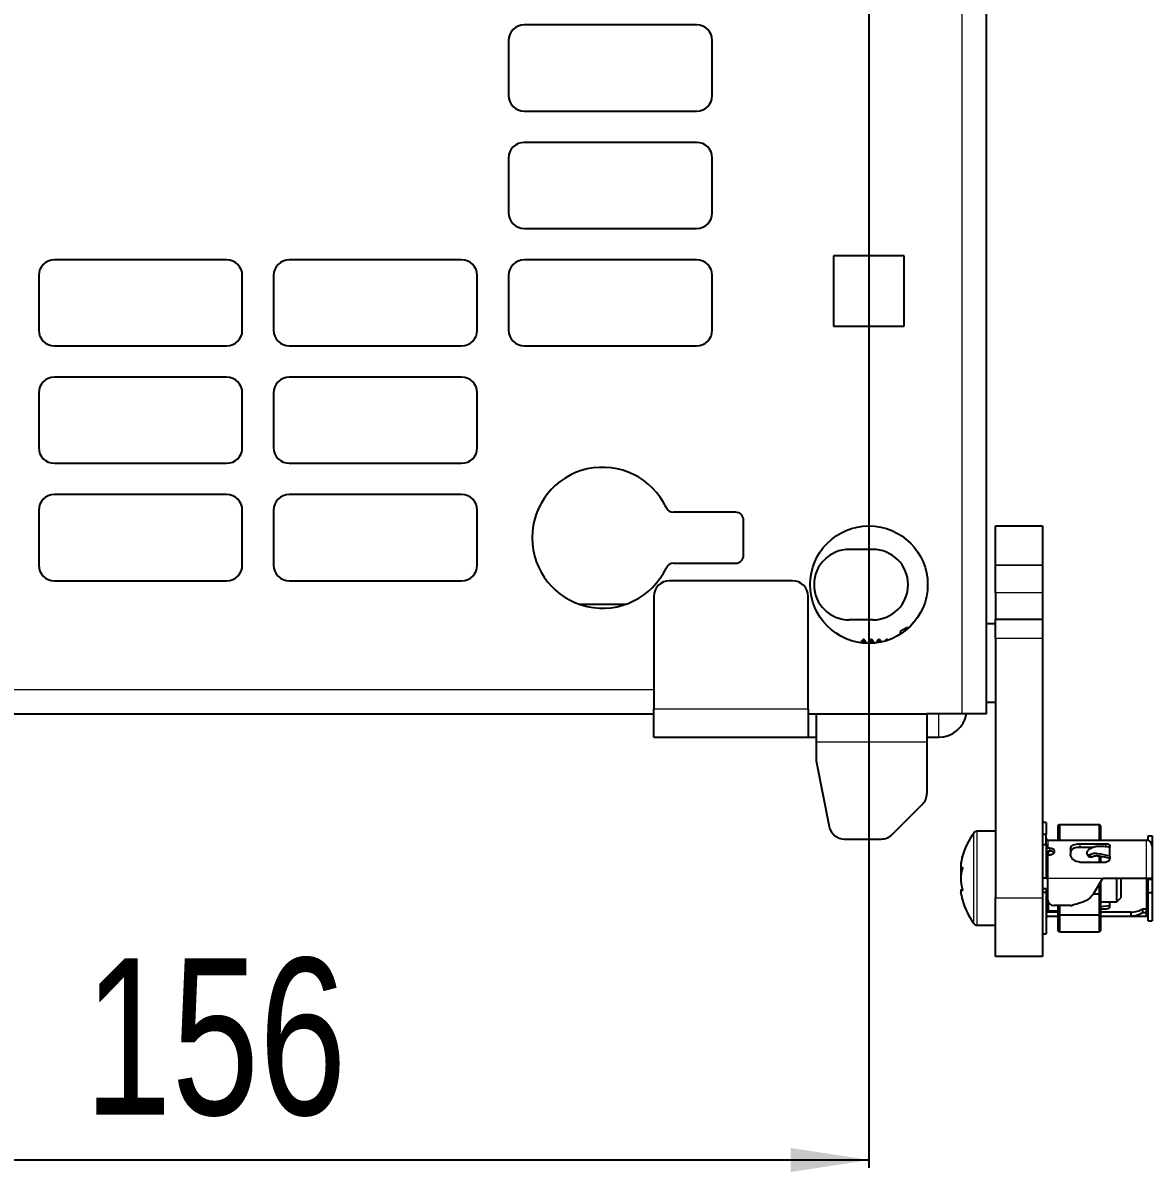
# Model space of a CAD drawing. Header units: millimetres. Extents: x -312 to 553, y -456 to 1988.
# Drawn here: x -143.8 to 0.3, y -298.8 to -152 of the extents above; entities that cross this region are included whole.
import ezdxf

# ---------------------------------------------------------------- set-up
doc = ezdxf.new("R2010")
doc.units = ezdxf.units.MM
doc.layers.add('FORMAT', color=7, linetype='Continuous')
doc.styles.add('SLDTEXTSTYLE0', font='TXT', dxfattribs={"width": 0.75})
doc.dimstyles.new('SLDDIMSTYLE0', dxfattribs={"dimtxt": 20, "dimasz": 10, "dimexe": 0, "dimexo": 0.0625, "dimgap": 5, "dimtad": 2, "dimdec": 1, "dimrnd": 1e-09, "dimzin": 12, "dimdsep": 46, "dimtxsty": 'SLDTEXTSTYLE0', "dimsah": 1, "dimcen": 0.09, "dimadec": 0, "dimazin": 3, "dimtfac": 1, "dimtofl": 0, "dimtmove": 0, "dimatfit": 3, "dimfxl": 0, "dimfrac": 2, "dimtolj": 1, "dimtzin": 12, "dimarcsym": 0})

# ---------------------------------------------------------------- blocks, each defined once
blk = doc.blocks.new('_D_4')
at = {"layer": 'FORMAT'}
for p, q in [((-191.83, 801.24), (-191.83, -298.25)), ((-35.83, 801.24), (-35.83, -298.25)), ((-191.83, -297.25), (-35.83, -297.25))]:
    blk.add_line(p, q, dxfattribs=at)
for points in [[(-191.83, -297.25), (-181.83, -298.79), (-181.83, -295.71)], [(-35.83, -297.25), (-45.83, -295.71), (-45.83, -298.79)]]:
    blk.add_solid(points, dxfattribs=at)
at = {"layer": 'FORMAT', "insert": (-136, -271.47), "char_height": 20, "attachment_point": 1, "style": 'SLDTEXTSTYLE0'}
blk.add_mtext('156', dxfattribs=at)

msp = doc.modelspace()

# ---------------------------------------------------------------- linework, layer by layer
at = {"color": 8, "linetype": 'Continuous', "lineweight": 18}
for p, q in [((-23.93, -240.25), (-23.93, 1842.75)), ((-19.68, -221.25), (-13.68, -221.25)), ((-13.68, -221.25), (-19.68, -221.25)), ((-13.68, -224.79), (-19.68, -224.79)), ((-13.68, -230.64), (-19.68, -230.64)), ((-163.88, -237.16), (-63.28, -237.16)), ((-43.58, -239.65), (-63.28, -239.65)), ((-26.93, -240.25), (-26.93, -243.25)), ((-42.58, -243.85), (-28.43, -243.85)), ((-22.01, -267.25), (-22.01, -255.25)), ((-22.45, -267.02), (-22.45, -255.48)), ((-12.98, -256.4), (-12.98, -257.4)), ((-8.88, -256.85), (-8.88, -257.31)), ((-5.58, -257.31), (-5.58, -256.85)), ((-0.38, -261.25), (-0.38, -256.4)), ((-12.98, -258.3), (-12.98, -261.25)), ((-12.73, -257.8), (-12.73, -257.4)), ((-12.98, -261.25), (-5.98, -261.25)), ((-0.38, -265.19), (-0.38, -261.25)), ((-19.68, -263.75), (-13.68, -263.75)), ((-12.98, -264.7), (-12.98, -265.6))]:
    msp.add_line(p, q, dxfattribs=at)
at = {"color": 7, "linetype": 'Continuous', "lineweight": 25}
for p, q in [((-20.83, -240.25), (-20.83, 1842.75)), ((-57.83, -152.25), (-79.83, -152.25)), ((-81.83, -154.25), (-81.83, -161.25)), ((-55.83, -161.25), (-55.83, -154.25)), ((-79.83, -163.25), (-57.83, -163.25)), ((-57.83, -167.25), (-79.83, -167.25)), ((-81.83, -169.25), (-81.83, -176.25)), ((-55.83, -176.25), (-55.83, -169.25)), ((-79.83, -178.25), (-57.83, -178.25)), ((-40.33, -181.75), (-40.33, -190.75)), ((-31.33, -181.75), (-40.33, -181.75)), ((-31.33, -190.75), (-31.33, -181.75)), ((-117.83, -182.25), (-139.83, -182.25)), ((-87.83, -182.25), (-109.83, -182.25)), ((-57.83, -182.25), (-79.83, -182.25)), ((-141.83, -184.25), (-141.83, -191.25)), ((-115.83, -191.25), (-115.83, -184.25)), ((-111.83, -184.25), (-111.83, -191.25)), ((-85.83, -191.25), (-85.83, -184.25)), ((-81.83, -184.25), (-81.83, -191.25)), ((-55.83, -191.25), (-55.83, -184.25)), ((-40.33, -190.75), (-31.33, -190.75)), ((-139.83, -193.25), (-117.83, -193.25)), ((-109.83, -193.25), (-87.83, -193.25)), ((-79.83, -193.25), (-57.83, -193.25)), ((-117.83, -197.25), (-139.83, -197.25)), ((-87.83, -197.25), (-109.83, -197.25)), ((-141.83, -199.25), (-141.83, -206.25)), ((-115.83, -206.25), (-115.83, -199.25)), ((-111.83, -199.25), (-111.83, -206.25)), ((-85.83, -206.25), (-85.83, -199.25)), ((-139.83, -208.25), (-117.83, -208.25)), ((-109.83, -208.25), (-87.83, -208.25)), ((-117.83, -212.25), (-139.83, -212.25)), ((-87.83, -212.25), (-109.83, -212.25)), ((-141.83, -214.25), (-141.83, -221.25)), ((-115.83, -221.25), (-115.83, -214.25)), ((-111.83, -214.25), (-111.83, -221.25)), ((-85.83, -221.25), (-85.83, -214.25)), ((-52.83, -214.51), (-60.78, -214.51)), ((-51.83, -220.01), (-51.83, -215.51)), ((-19.68, -216.25), (-13.68, -216.25)), ((-19.68, -221.25), (-19.68, -216.25)), ((-13.68, -216.25), (-13.68, -221.25)), ((-35.33, -219.25), (-38.33, -219.25)), ((-60.78, -221.01), (-52.83, -221.01)), ((-19.68, -224.79), (-19.68, -221.25)), ((-19.68, -221.25), (-19.68, -221.25)), ((-13.68, -221.25), (-13.68, -224.79)), ((-13.68, -221.25), (-13.68, -221.25)), ((-139.83, -223.25), (-117.83, -223.25)), ((-109.83, -223.25), (-87.83, -223.25)), ((-45.58, -223.25), (-61.28, -223.25)), ((-63.28, -225.25), (-63.28, -239.65)), ((-43.58, -239.65), (-43.58, -225.25)), ((-19.68, -224.79), (-19.68, -228.14)), ((-13.68, -224.79), (-13.68, -228.14)), ((-72.79, -226.26), (-66.88, -226.26)), ((-35.33, -228.25), (-38.33, -228.25)), ((-19.68, -228.75), (-20.83, -228.75)), ((-19.68, -228.14), (-13.68, -228.14)), ((-19.68, -230.64), (-19.68, -228.14)), ((-13.68, -228.14), (-13.68, -230.64)), ((-30.97, -229.25), (-31.83, -229.75)), ((-31.83, -229.75), (-31.83, -230.09)), ((-30.73, -229.25), (-30.97, -229.25)), ((-30.97, -229.25), (-30.97, -229.46)), ((-36.58, -230.75), (-36.83, -231)), ((-36.83, -231), (-36.83, -231.18)), ((-36.46, -230.75), (-36.58, -230.75)), ((-36.58, -230.75), (-36.58, -231.21)), ((-36.12, -231.24), (-36.46, -230.75)), ((-36.46, -230.75), (-36.46, -231.22)), ((-35.6, -230.75), (-35.95, -231.25)), ((-35.46, -230.75), (-35.6, -230.75)), ((-35.6, -230.75), (-35.6, -231.24)), ((-35.14, -231.22), (-35.46, -230.75)), ((-35.46, -230.75), (-35.46, -231.24)), ((-34.6, -230.75), (-34.91, -231.19)), ((-34.46, -230.75), (-34.6, -230.75)), ((-34.6, -230.75), (-34.6, -231.15)), ((-34.23, -231.08), (-34.46, -230.75)), ((-34.46, -230.75), (-34.46, -231.12)), ((-33.6, -230.75), (-33.75, -230.95)), ((-33.46, -230.75), (-33.6, -230.75)), ((-33.6, -230.75), (-33.6, -230.91)), ((-33.4, -230.84), (-33.46, -230.75)), ((-33.46, -230.75), (-33.46, -230.86)), ((-19.68, -230.64), (-19.68, -263.75)), ((-13.68, -230.64), (-13.68, -263.75)), ((-20.83, -238.75), (-19.68, -238.75)), ((-163.88, -240.26), (-63.28, -240.26)), ((-63.28, -243.25), (-63.28, -239.65)), ((-43.58, -239.65), (-43.58, -243.25)), ((-43.58, -240.25), (-42.58, -240.25)), ((-42.58, -240.25), (-42.58, -243.85)), ((-42.58, -240.25), (-28.43, -240.25)), ((-23.93, -240.25), (-28.43, -240.25)), ((-28.43, -240.25), (-28.43, -243.85)), ((-20.83, -240.25), (-23.93, -240.25)), ((-63.28, -243.25), (-43.58, -243.25)), ((-43.58, -243.25), (-42.58, -243.25)), ((-28.43, -243.25), (-26.93, -243.25)), ((-42.58, -243.85), (-42.58, -246.25)), ((-28.43, -243.85), (-28.43, -250.42)), ((-42.58, -246.25), (-40.91, -254.64)), ((-32.85, -255.66), (-29.02, -251.83)), ((-19.68, -255.25), (-22.01, -255.25)), ((-13.18, -254.15), (-13.68, -254.15)), ((-13.18, -254.15), (-13.18, -255.62)), ((-11.68, -254.54), (-11.48, -254.4)), ((-11.68, -256.4), (-11.68, -254.54)), ((-11.48, -254.4), (-11.48, -256.4)), ((-11.48, -254.4), (-6.4, -254.4)), ((-6.4, -256.4), (-6.4, -254.4)), ((-6.4, -254.4), (-6.28, -254.63)), ((-6.28, -254.63), (-6.28, -256.4)), ((-38.94, -256.25), (-34.26, -256.25)), ((-13.68, -255.62), (-13.18, -255.62)), ((-13.18, -256.93), (-13.18, -255.62)), ((-12.98, -256.4), (-2.38, -256.4)), ((-8.88, -256.85), (-5.58, -256.85)), ((-2.38, -256.4), (-0.38, -256.4)), ((-0.18, -255.82), (0.32, -255.82)), ((-0.18, -256.43), (-0.18, -255.82)), ((0.32, -255.82), (0.32, -257.1)), ((-13.68, -256.93), (-13.18, -256.93)), ((-13.18, -256.93), (-13.18, -261.25)), ((-12.88, -258.25), (-13.14, -258.25)), ((-12.73, -257.4), (-12.98, -257.4)), ((-12.73, -257.8), (-12.98, -257.8)), ((-12.73, -258.3), (-12.98, -258.3)), ((-12.88, -258.3), (-12.88, -257.8)), ((-12.18, -257.76), (-12.18, -257.88)), ((-10.08, -257.5), (-10.08, -258.17)), ((-7.16, -257.31), (-8.88, -257.31)), ((-8.01, -258.06), (-8.01, -258.03)), ((-7.97, -258.19), (-7.73, -258.49)), ((-5.08, -257.09), (-5.08, -257.3)), ((-5.08, -258.43), (-5.08, -257.3)), ((0.32, -257.1), (0.32, -261.25)), ((-8.88, -259.2), (-5.58, -259.2)), ((-6.4, -259.2), (-6.4, -258.43)), ((-6.28, -258.48), (-6.28, -259.2)), ((-5.08, -258.43), (-5.08, -258.76)), ((-13.18, -261.25), (-13.68, -261.25)), ((-13.18, -261.25), (-12.98, -261.25)), ((-12.98, -264), (-12.98, -261.25)), ((-7.14, -263.25), (-5.98, -261.25)), ((-5.98, -261.25), (-0.38, -261.25)), ((-4.18, -261.38), (-4.18, -261.25)), ((-3.68, -261.25), (-3.68, -263.75)), ((-0.38, -261.25), (0.32, -261.25)), ((-0.18, -261.38), (-0.18, -261.25)), ((0.32, -261.25), (0.32, -261.38)), ((-13.68, -262.56), (-13.18, -262.56)), ((-13.18, -262.56), (-13.18, -263.09)), ((-13.18, -262.69), (-12.98, -262.7)), ((-6.4, -263.25), (-6.4, -261.97)), ((-6.28, -261.77), (-6.28, -263.25)), ((-4.18, -264.25), (-4.18, -261.38)), ((-0.18, -261.38), (0.32, -261.38)), ((-0.18, -263.07), (-0.18, -261.38)), ((0.32, -261.38), (0.32, -263.07)), ((-23.9, -262.78), (-24.04, -262.78)), ((-19.68, -271.25), (-19.68, -263.75)), ((-13.18, -263.09), (-13.68, -263.09)), ((-13.68, -263.75), (-13.68, -271.25)), ((-13.18, -263.09), (-13.18, -268.35)), ((-7.14, -263.25), (-6.4, -263.25)), ((-6.4, -265.94), (-6.4, -263.25)), ((-6.28, -263.25), (-6.4, -263.25)), ((-6.28, -263.25), (-6.28, -265.92)), ((-4.18, -264.25), (-3.68, -263.75)), ((-0.18, -263.07), (0.32, -263.07)), ((-0.18, -266.68), (-0.18, -263.07)), ((0.32, -263.07), (0.32, -266.68)), ((-13.18, -264.25), (-12.94, -264.25)), ((-12.88, -264.7), (-12.98, -264.7)), ((-11.68, -265.6), (-12.98, -265.6)), ((-12.88, -265.4), (-12.88, -264.37)), ((-12.88, -265.4), (-11.68, -265.4)), ((-10.08, -264.75), (-12.23, -264.75)), ((-11.68, -265.93), (-11.68, -264.75)), ((-11.48, -264.75), (-11.48, -265.94)), ((-6.28, -264.25), (-4.18, -264.25)), ((-5.08, -264.79), (-6.28, -264.91)), ((-5.58, -265.19), (-6.28, -265.19)), ((-2.38, -265.6), (-6.28, -265.6)), ((-5.08, -264.79), (-5.08, -264.25)), ((-5.08, -264.95), (-5.08, -264.79)), ((-2.38, -265.6), (-2.38, -266.1)), ((-0.88, -265.19), (-0.88, -265.64)), ((-0.38, -265.19), (-0.88, -265.19)), ((-0.88, -265.64), (-0.38, -265.64)), ((-0.38, -265.64), (-0.38, -265.19)), ((-12.98, -266.1), (-11.68, -266.1)), ((-11.68, -267.96), (-11.68, -265.93)), ((-11.48, -265.94), (-11.68, -265.93)), ((-11.48, -265.94), (-11.48, -268.09)), ((-11.48, -265.94), (-6.4, -265.94)), ((-6.28, -265.92), (-6.4, -265.94)), ((-6.4, -268.09), (-6.4, -265.94)), ((-6.28, -265.92), (-6.28, -267.87)), ((-6.28, -266.1), (-2.38, -266.1)), ((-2.38, -266.1), (-0.38, -266.1)), ((-0.18, -266.68), (0.32, -266.68)), ((-22.01, -267.25), (-19.68, -267.25)), ((-13.68, -268.35), (-13.18, -268.35)), ((-11.48, -268.09), (-11.68, -267.96)), ((-11.48, -268.09), (-6.4, -268.09)), ((-6.28, -267.87), (-6.4, -268.09)), ((-13.68, -271.25), (-19.68, -271.25))]:
    msp.add_line(p, q, dxfattribs=at)
at = {"color": 7, "linetype": 'Continuous', "lineweight": 25, "flags": 128}
for points in [[(-13.18, -257.77), (-13.12, -257.79), (-12.98, -257.8)], [(-13.18, -258.17), (-13.18, -258.2), (-13.17, -258.22), (-13.15, -258.24), (-13.13, -258.26), (-13.09, -258.28), (-13.06, -258.29), (-13.02, -258.29), (-12.98, -258.3)], [(-12.88, -258.12), (-12.93, -258.21), (-12.94, -258.25)], [(-23.92, -258.56), (-23.98, -258.81), (-24.1, -259.33)], [(-24.1, -263.16), (-23.98, -263.68), (-23.88, -264.07)], [(-13.18, -264.72), (-13.12, -264.71), (-12.98, -264.7)], [(-13.18, -265.63), (-13.12, -265.61), (-12.98, -265.6)], [(-0.38, -266.1), (-0.25, -266.08), (-0.18, -266.07)]]:
    msp.add_lwpolyline(points, dxfattribs=at)
at = {"color": 7, "linetype": 'Continuous', "lineweight": 25}
msp.add_circle((-35.83, -223.75), 7.5, dxfattribs=at)
for centre, radius, start, end in [((-79.83, -154.25), 2, 90, 180), ((-57.83, -154.25), 2, 0, 90), ((-79.83, -161.25), 2, 180, 270), ((-57.83, -161.25), 2, 270, 0), ((-79.83, -169.25), 2, 90, 180), ((-57.83, -169.25), 2, 0, 90), ((-79.83, -176.25), 2, 180, 270), ((-57.83, -176.25), 2, 270, 0), ((-139.83, -184.25), 2, 90, 180), ((-117.83, -184.25), 2, 0, 90), ((-109.83, -184.25), 2, 90, 180), ((-87.83, -184.25), 2, 0, 90), ((-79.83, -184.25), 2, 90, 180), ((-57.83, -184.25), 2, 0, 90), ((-139.83, -191.25), 2, 180, 270), ((-117.83, -191.25), 2, 270, 0), ((-109.83, -191.25), 2, 180, 270), ((-87.83, -191.25), 2, 270, 0), ((-79.83, -191.25), 2, 180, 270), ((-57.83, -191.25), 2, 270, 0), ((-139.83, -199.25), 2, 90, 180), ((-117.83, -199.25), 2, 0, 90), ((-109.83, -199.25), 2, 90, 180), ((-87.83, -199.25), 2, 0, 90), ((-139.83, -206.25), 2, 180, 270), ((-117.83, -206.25), 2, 270, 0), ((-109.83, -206.25), 2, 180, 270), ((-87.83, -206.25), 2, 270, 0), ((-69.83, -217.76), 9, 25.1507, 334.8493), ((-139.83, -214.25), 2, 90, 180), ((-117.83, -214.25), 2, 0, 90), ((-109.83, -214.25), 2, 90, 180), ((-87.83, -214.25), 2, 0, 90), ((-60.78, -213.51), 1, 205.1507, 270), ((-52.83, -215.51), 1, 0, 90), ((-52.83, -220.01), 1, 270, 0), ((-38.33, -223.75), 4.5, 90, 270), ((-35.33, -223.75), 4.5, 270, 90), ((-139.83, -221.25), 2, 180, 270), ((-117.83, -221.25), 2, 270, 0), ((-109.83, -221.25), 2, 180, 270), ((-87.83, -221.25), 2, 270, 0), ((-60.78, -222.01), 1, 90, 154.8493), ((-61.28, -225.25), 2, 90, 180), ((-45.58, -225.25), 2, 0, 90), ((-26.93, -239.65), 3.6, 270, 350.4059), ((-30.43, -250.42), 2, 315, 360), ((-38.94, -254.25), 2, 191.3099, 270), ((-22.01, -255.79), 0.54, 90, 144.7485), ((-34.26, -254.25), 2, 270, 315), ((-14.28, -261.25), 10, 144.7485, 164.4243), ((-12.98, -256.2), 0.2, 180, 270), ((-0.38, -257.1), 0.7, 360, 90), ((-13, -257.22), 0.183, 187.3339, 275.8124), ((-14.28, -261.25), 10, 196.3891, 215.2515), ((-12.23, -264), 0.75, 180, 270), ((-13.08, -264.33), 0.0996, 125.5332, 176.0721), ((-10.08, -264), 0.75, 270, 285.0484), ((-0.38, -265.4), 0.2, 270, 360), ((-22.01, -266.71), 0.54, 215.2515, 270), ((-12.98, -266.3), 0.2, 90, 180)]:
    msp.add_arc(centre, radius, start, end, dxfattribs=at)
for points, knots in [([(-10.08, -257.5), (-10.07, -257.41), (-10.05, -257.25), (-9.85, -257.06), (-9.55, -256.93), (-9.21, -256.86), (-8.98, -256.86), (-8.88, -256.85)], [0, 0, 0, 0, 0.212833, 0.42585, 0.635542, 0.846587, 1, 1, 1, 1]), ([(-5.58, -256.85), (-5.53, -256.86), (-5.42, -256.86), (-5.27, -256.9), (-5.15, -256.95), (-5.09, -257.02), (-5.09, -257.07), (-5.08, -257.09)], [0, 0, 0, 0, 0.2144453, 0.4288931, 0.6432387, 0.8571881, 1, 1, 1, 1]), ([(-12.73, -257.4), (-12.67, -257.4), (-12.55, -257.41), (-12.38, -257.47), (-12.26, -257.56), (-12.19, -257.66), (-12.19, -257.73), (-12.18, -257.76)], [0, 0, 0, 0, 0.214393, 0.428789, 0.643061, 0.856854, 1, 1, 1, 1]), ([(-12.22, -258.02), (-12.25, -257.99), (-12.3, -257.92), (-12.44, -257.84), (-12.59, -257.8), (-12.69, -257.8), (-12.73, -257.8)], [0, 0, 0, 0, 0.252501, 0.531568, 0.811143, 1, 1, 1, 1]), ([(-12.18, -257.88), (-12.19, -257.92), (-12.2, -258.01), (-12.3, -258.14), (-12.43, -258.24), (-12.59, -258.29), (-12.69, -258.29), (-12.73, -258.3)], [0, 0, 0, 0, 0.214305, 0.42865, 0.642279, 0.856223, 1, 1, 1, 1]), ([(-8.88, -257.31), (-9.02, -257.31), (-9.29, -257.32), (-9.65, -257.41), (-9.92, -257.57), (-10.06, -257.76), (-10.08, -257.9), (-10.08, -257.97)], [0, 0, 0, 0, 0.212875, 0.425767, 0.637937, 0.847353, 1, 1, 1, 1]), ([(-8.88, -259.2), (-9.02, -259.19), (-9.29, -259.16), (-9.65, -258.98), (-9.92, -258.71), (-10.06, -258.43), (-10.08, -258.25), (-10.08, -258.17)], [0, 0, 0, 0, 0.2132377, 0.4264897, 0.6391595, 0.8495978, 1, 1, 1, 1]), ([(-7.61, -257.52), (-7.66, -257.54), (-7.75, -257.59), (-7.88, -257.71), (-7.97, -257.84), (-8.01, -257.95), (-8.01, -258.01), (-8.01, -258.03)], [0, 0, 0, 0, 0.225867, 0.451734, 0.677598, 0.903479, 1, 1, 1, 1]), ([(-8.01, -258.06), (-8.01, -258.09), (-8, -258.17), (-7.92, -258.25), (-7.81, -258.28), (-7.7, -258.28), (-7.63, -258.26), (-7.61, -258.25)], [0, 0, 0, 0, 0.225883, 0.451767, 0.67765, 0.903524, 1, 1, 1, 1]), ([(-5.08, -257.3), (-5.58, -257.24), (-6.25, -257.15), (-7.15, -257.26), (-7.45, -257.43), (-7.61, -257.52)], [0, 0, 0, 0, 0.587693, 0.790818, 1, 1, 1, 1]), ([(-5.08, -258.43), (-5.58, -258.32), (-6.25, -258.18), (-7.15, -258.07), (-7.45, -258.19), (-7.61, -258.25)], [0, 0, 0, 0, 0.587693, 0.790818, 1, 1, 1, 1]), ([(-23.92, -258.56), (-23.91, -258.53), (-23.9, -258.49), (-23.89, -258.46), (-23.88, -258.45), (-23.88, -258.45), (-23.89, -258.46), (-23.9, -258.5), (-23.95, -258.71), (-24.04, -259.11), (-24.11, -259.55), (-24.11, -259.81), (-24.05, -259.88), (-23.97, -259.87), (-23.91, -259.89), (-23.89, -259.9), (-23.88, -259.94), (-23.88, -259.96), (-23.88, -259.99), (-23.89, -260.04), (-23.93, -260.22), (-24.02, -260.51), (-24.09, -260.89), (-24.11, -261.31), (-24.09, -261.81), (-24.01, -262.2), (-23.93, -262.53), (-23.9, -262.65), (-23.89, -262.71), (-23.88, -262.75), (-23.88, -262.77), (-23.89, -262.79), (-23.91, -262.82), (-23.99, -262.8), (-24.07, -262.75), (-24.11, -262.85), (-24.1, -263.14), (-24.02, -263.52), (-23.95, -263.81), (-23.92, -263.91), (-23.9, -263.98), (-23.89, -264.02), (-23.88, -264.04), (-23.88, -264.05), (-23.88, -264.05)], [0, 0, 0, 0, 0.010728, 0.015224, 0.018112, 0.020571, 0.023024, 0.027377, 0.040819, 0.103498, 0.166695, 0.204011, 0.256335, 0.314494, 0.327735, 0.341099, 0.344105, 0.346621, 0.34914, 0.352978, 0.363553, 0.410702, 0.470972, 0.507237, 0.543762, 0.627026, 0.651816, 0.664256, 0.66927, 0.671997, 0.674747, 0.677852, 0.683424, 0.704689, 0.788652, 0.828321, 0.868497, 0.946466, 0.965714, 0.977954, 0.986009, 0.994111, 0.997345, 1, 1, 1, 1]), ([(-24.1, -259.33), (-24.1, -259.36), (-24.11, -259.4), (-24.11, -259.39), (-24.1, -259.39)], [0, 0, 0, 0, 0.65651, 1, 1, 1, 1]), ([(-24.03, -259.72), (-24.03, -259.73), (-24.07, -259.94), (-24.11, -260.28), (-24.11, -260.67), (-24.08, -260.81), (-24.07, -260.87)], [0, 0, 0, 0, 0.033732, 0.504544, 0.782538, 1, 1, 1, 1]), ([(-7.73, -258.48), (-7.72, -258.5), (-7.71, -258.52), (-7.7, -258.53), (-7.69, -258.53)], [0, 0, 0, 0, 0.872289, 1, 1, 1, 1]), ([(-7.36, -258.56), (-7.41, -258.57), (-7.5, -258.59), (-7.62, -258.58), (-7.67, -258.54), (-7.69, -258.53)], [0, 0, 0, 0, 0.369126, 0.738256, 1, 1, 1, 1]), ([(-5.08, -258.72), (-5.51, -258.62), (-6.1, -258.49), (-6.92, -258.38), (-7.21, -258.5), (-7.36, -258.56)], [0, 0, 0, 0, 0.56666, 0.780905, 1, 1, 1, 1]), ([(-5.08, -258.76), (-5.09, -258.8), (-5.1, -258.9), (-5.19, -259.03), (-5.31, -259.14), (-5.45, -259.19), (-5.55, -259.2), (-5.58, -259.2)], [0, 0, 0, 0, 0.2143729, 0.4287785, 0.6425919, 0.8566662, 1, 1, 1, 1]), ([(-24.1, -263.16), (-24.1, -263.14), (-24.11, -263.1), (-24.1, -263.11), (-24.1, -263.12)], [0, 0, 0, 0, 0.429774, 1, 1, 1, 1]), ([(-13.18, -262.96), (-13.18, -262.95), (-13.18, -262.93), (-13.16, -262.91), (-13.13, -262.89), (-13.06, -262.89), (-13.01, -262.9), (-12.98, -262.9)], [0, 0, 0, 0, 0.195302, 0.377541, 0.538909, 0.761383, 1, 1, 1, 1]), ([(-13.18, -264.02), (-13.18, -264.01), (-13.18, -263.99), (-13.16, -263.97), (-13.13, -263.94), (-13.05, -263.92), (-13, -263.92), (-12.97, -263.91)], [0, 0, 0, 0, 0.187462, 0.362386, 0.517277, 0.750642, 1, 1, 1, 1]), ([(-7.14, -263.25), (-7.31, -263.46), (-7.66, -263.91), (-8.64, -264.38), (-9.4, -264.59), (-9.89, -264.72)], [0, 0, 0, 0, 0.2540266, 0.5265912, 1, 1, 1, 1]), ([(-5.08, -264.95), (-5.09, -264.98), (-5.1, -265.04), (-5.19, -265.11), (-5.31, -265.16), (-5.45, -265.19), (-5.55, -265.19), (-5.58, -265.19)], [0, 0, 0, 0, 0.214295, 0.42863, 0.64223, 0.856153, 1, 1, 1, 1]), ([(-2.38, -265.6), (-2.1, -265.57), (-1.6, -265.53), (-1.1, -265.29), (-0.88, -265.19)], [0, 0, 0, 0, 0.5598678, 1, 1, 1, 1]), ([(-2.38, -266.1), (-2.1, -266.07), (-1.6, -266.01), (-1.1, -265.75), (-0.88, -265.64)], [0, 0, 0, 0, 0.559911, 1, 1, 1, 1]), ([(-0.38, -266.1), (-0.38, -266.07), (-0.38, -266.01), (-0.38, -265.75), (-0.38, -265.64)], [0, 0, 0, 0, 0.559866, 1, 1, 1, 1])]:
    msp.add_open_spline(points, degree=3, knots=knots, dxfattribs=at)
at = {"color": 8, "linetype": 'Continuous', "lineweight": 18}
msp.add_open_spline([(-7.61, -258.25), (-7.57, -258.3), (-7.5, -258.39), (-7.41, -258.49), (-7.37, -258.54), (-7.36, -258.56)], degree=3, knots=[0, 0, 0, 0, 0.502362, 0.815418, 1, 1, 1, 1], dxfattribs=at)

# ---------------------------------------------------------------- dimensions: what is measured, and where the dimension line sits
at = {"layer": 'FORMAT'}
dim = msp.add_linear_dim(base=(-35.83, -297.25), p1=(-191.83, 801.25), p2=(-35.83, 801.25), angle=0, dimstyle='SLDDIMSTYLE0', dxfattribs=at)
dim.commit()
dim.dimension.update_dxf_attribs({"geometry": '_D_4', "text_midpoint": (-113.83, -297.25), "dimtype": 160})

doc.saveas('drawing.dxf')
